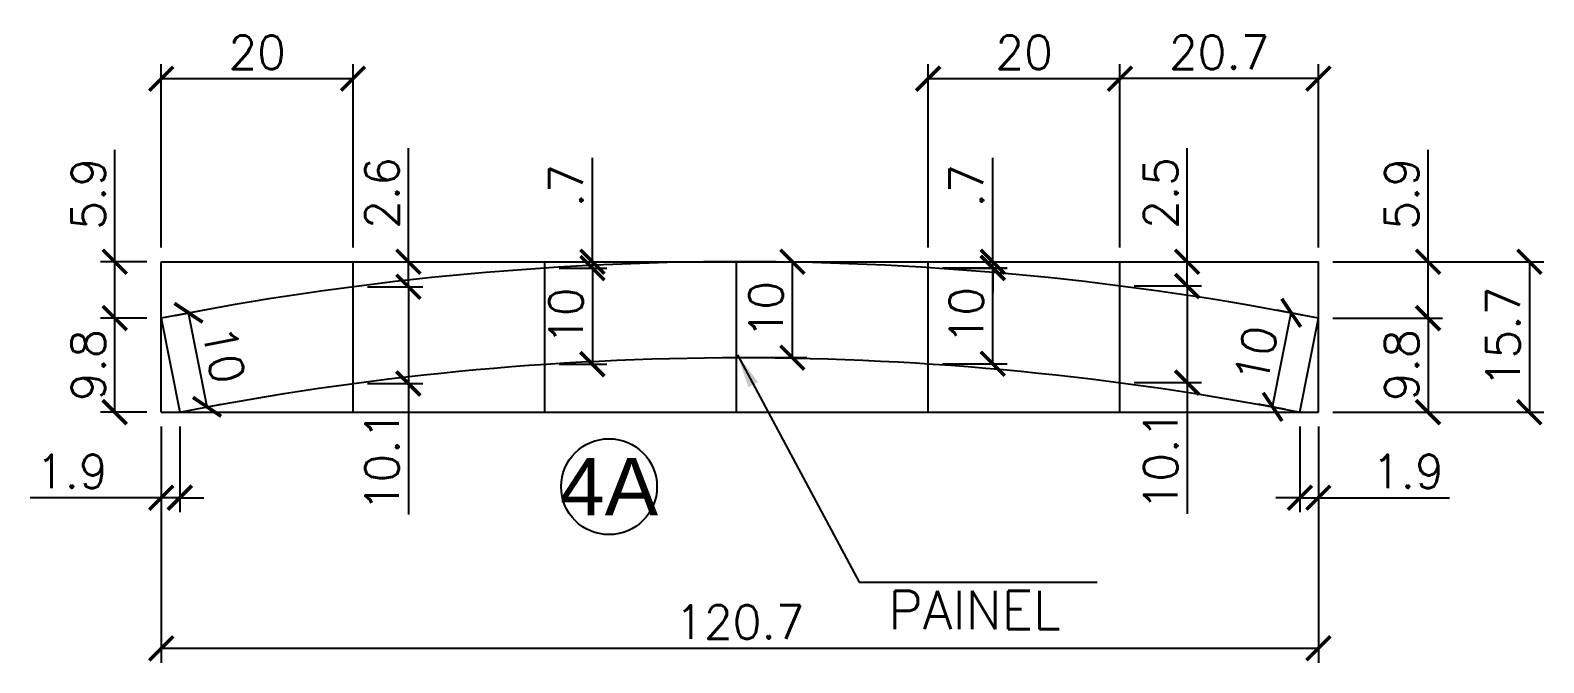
# Model space of a CAD drawing. Extents: x 2582 to 128055, y -26396 to 2611.
# Drawn here: x 2819.9 to 3135.6, y -645.1 to -513.2 of the extents above; entities that cross this region are included whole.
import ezdxf
from ezdxf.enums import TextEntityAlignment as Align

# ---------------------------------------------------------------- set-up
doc = ezdxf.new("R2010")
doc.units = 0
doc.header["$PDMODE"] = 35
for name, color, linetype in [('COTA', 241, 'Continuous'), ('Painéis', 200, 'Continuous'), ('Romaneio', 10, 'Continuous')]:
    doc.layers.add(name, color=color, linetype=linetype)
doc.styles.add('ARIAL', font='arial.ttf')
doc.styles.add('COTA TECNICA', font='techl___.ttf', dxfattribs={"height": 10})
doc.styles.add('Romans', font='romans.shx')
doc.dimstyles.new('Cota Seção (2x)', dxfattribs={"dimtxt": 7, "dimasz": 5, "dimexe": 3, "dimexo": 3, "dimgap": 2, "dimtad": 3, "dimdec": 1, "dimlfac": 0.5, "dimzin": 12, "dimdsep": 46, "dimtxsty": 'Romans', "dimblk": 'ARCHTICK', "dimcen": 0, "dimclrd": 4, "dimclre": 4, "dimclrt": 1, "dimadec": 1, "dimazin": 3, "dimtfac": 1, "dimtdec": 1, "dimtmove": 0, "dimatfit": 3, "dimldrblk": 'OBLIQUE', "dimfxl": 1, "dimtolj": 1, "dimtzin": 12, "dimarcsym": 0})
doc.dimstyles.new('PAINEL', dxfattribs={"dimtxt": 10, "dimasz": 3, "dimexe": 3, "dimexo": 3, "dimgap": 3, "dimtad": 1, "dimdec": 1, "dimzin": 12, "dimdsep": 46, "dimtxsty": 'COTA TECNICA', "dimblk1": 'OBLIQUE', "dimblk2": 'OBLIQUE', "dimsah": 1, "dimcen": 0.9, "dimclrd": 4, "dimclre": 4, "dimclrt": 240, "dimadec": 1, "dimazin": 3, "dimtfac": 1, "dimtdec": 1, "dimtmove": 0, "dimatfit": 3, "dimfxl": 1, "dimtolj": 1, "dimtzin": 12, "dimarcsym": 0})

# ---------------------------------------------------------------- blocks, each defined once
blk = doc.blocks.new('_ArchTick')
at = {"color": 0, "linetype": 'ByBlock', "const_width": 0.15}
blk.add_lwpolyline([(-0.5, -0.5), (0.5, 0.5)], dxfattribs=at)
blk = doc.blocks.new('*D337')
at = {"layer": 'Defpoints', "color": 0, "transparency": 16777216}
for p in [(2847.19, -573.21), (2852.88, -572.09), (2851.05, -592.83)]:
    blk.add_point(p, dxfattribs=at)
at = {"layer": 'Painéis', "color": 4, "lineweight": -2, "transparency": 16777216}
for p, q in [((2850.13, -572.63), (2855.83, -571.51)), ((2856.74, -591.71), (2852.88, -572.09)), ((2853.99, -592.25), (2859.68, -591.13))]:
    blk.add_line(p, q, dxfattribs=at)
at = {"layer": 'Painéis', "color": 4, "lineweight": -2, "transparency": 16777216, "xscale": 5, "yscale": 5, "zscale": 5}
for p, rotation in [((2852.88, -572.09), 101.1200313068927), ((2856.74, -591.71), 281.1200313068927)]:
    blk.add_blockref('_ArchTick', p, dxfattribs=dict(at, rotation=rotation))
at = {"layer": 'Painéis', "color": 1, "transparency": 16777216, "insert": (2860.21, -580.84), "char_height": 7, "attachment_point": 5, "rotation": 281.12, "style": 'Romans'}
blk.add_mtext('\\A1;10', dxfattribs=at)
blk = doc.blocks.new('_Oblique')
at = {"color": 0, "linetype": 'ByBlock', "lineweight": -2}
blk.add_line((-0.5, -0.5), (0.5, 0.5), dxfattribs=at)
blk = doc.blocks.new('*D338')
at = {"layer": 'COTA', "color": 4, "lineweight": -2, "transparency": 16777216}
for p, q in [((2890.19, -566.67), (2901.74, -566.67)), ((2898.74, -566.67), (2898.74, -586.85)), ((2890.19, -586.85), (2901.74, -586.85)), ((2898.74, -586.85), (2898.74, -614.18))]:
    blk.add_line(p, q, dxfattribs=at)
at = {"layer": 'Defpoints', "color": 0, "transparency": 16777216}
for p in [(2887.19, -566.67), (2887.19, -586.85), (2898.74, -586.85)]:
    blk.add_point(p, dxfattribs=at)
at = {"layer": 'COTA', "color": 4, "lineweight": -2, "transparency": 16777216, "xscale": 5, "yscale": 5, "zscale": 5}
for p, rotation in [((2898.74, -566.67), 90), ((2898.74, -586.85), 270)]:
    blk.add_blockref('_ArchTick', p, dxfattribs=dict(at, rotation=rotation))
at = {"layer": 'COTA', "color": 1, "transparency": 16777216, "insert": (2893.24, -603.01), "char_height": 7, "attachment_point": 5, "rotation": 90, "style": 'Romans'}
blk.add_mtext('\\A1;10.1', dxfattribs=at)
blk = doc.blocks.new('*D339')
at = {"layer": 'COTA', "color": 4, "lineweight": -2, "transparency": 16777216}
for p, q in [((2930.19, -562.76), (2940.13, -562.76)), ((2937.13, -562.76), (2937.13, -582.81)), ((2930.19, -582.81), (2940.13, -582.81))]:
    blk.add_line(p, q, dxfattribs=at)
at = {"layer": 'Defpoints', "color": 0, "transparency": 16777216}
for p in [(2927.19, -562.76), (2927.19, -582.81), (2937.13, -582.81)]:
    blk.add_point(p, dxfattribs=at)
at = {"layer": 'COTA', "color": 4, "lineweight": -2, "transparency": 16777216, "xscale": 5, "yscale": 5, "zscale": 5}
for p, rotation in [((2937.13, -562.76), 90), ((2937.13, -582.81), 270)]:
    blk.add_blockref('_ArchTick', p, dxfattribs=dict(at, rotation=rotation))
at = {"layer": 'COTA', "color": 1, "transparency": 16777216, "insert": (2931.63, -572.79), "char_height": 7, "attachment_point": 5, "rotation": 90, "style": 'Romans'}
blk.add_mtext('\\A1;10', dxfattribs=at)
blk = doc.blocks.new('*D340')
at = {"layer": 'COTA', "color": 4, "lineweight": -2, "transparency": 16777216}
for p, q in [((2970.17, -561.44), (2981.85, -561.44)), ((2978.85, -581.44), (2978.85, -561.44)), ((2970.19, -581.44), (2981.85, -581.44))]:
    blk.add_line(p, q, dxfattribs=at)
at = {"layer": 'Defpoints', "color": 0, "transparency": 16777216}
for p in [(2967.17, -561.44), (2978.85, -561.44), (2967.19, -581.44)]:
    blk.add_point(p, dxfattribs=at)
at = {"layer": 'COTA', "color": 4, "lineweight": -2, "transparency": 16777216, "xscale": 5, "yscale": 5, "zscale": 5}
for p, rotation in [((2978.85, -561.44), 90), ((2978.85, -581.44), 270)]:
    blk.add_blockref('_ArchTick', p, dxfattribs=dict(at, rotation=rotation))
at = {"layer": 'COTA', "color": 1, "transparency": 16777216, "insert": (2973.35, -571.44), "char_height": 7, "attachment_point": 5, "rotation": 90, "style": 'Romans'}
blk.add_mtext('\\A1;10', dxfattribs=at)
blk = doc.blocks.new('*D341')
at = {"layer": 'COTA', "color": 4, "lineweight": -2, "transparency": 16777216}
for p, q in [((3010.19, -562.68), (3023.67, -562.68)), ((3020.67, -582.72), (3020.67, -562.68)), ((3010.19, -582.72), (3023.67, -582.72))]:
    blk.add_line(p, q, dxfattribs=at)
at = {"layer": 'Defpoints', "color": 0, "transparency": 16777216}
for p in [(3007.19, -562.68), (3020.67, -562.68), (3007.19, -582.72)]:
    blk.add_point(p, dxfattribs=at)
at = {"layer": 'COTA', "color": 4, "lineweight": -2, "transparency": 16777216, "xscale": 5, "yscale": 5, "zscale": 5}
for p, rotation in [((3020.67, -562.68), 90), ((3020.67, -582.72), 270)]:
    blk.add_blockref('_ArchTick', p, dxfattribs=dict(at, rotation=rotation))
at = {"layer": 'COTA', "color": 1, "transparency": 16777216, "insert": (3015.17, -572.7), "char_height": 7, "attachment_point": 5, "rotation": 90, "style": 'Romans'}
blk.add_mtext('\\A1;10', dxfattribs=at)
blk = doc.blocks.new('*D342')
at = {"layer": 'COTA', "color": 4, "lineweight": -2, "transparency": 16777216}
for p, q in [((3050.19, -566.49), (3064.21, -566.49)), ((3061.21, -566.49), (3061.21, -586.66)), ((3050.19, -586.66), (3064.21, -586.66)), ((3061.21, -586.66), (3061.21, -613.99))]:
    blk.add_line(p, q, dxfattribs=at)
at = {"layer": 'Defpoints', "color": 0, "transparency": 16777216}
for p in [(3047.19, -566.49), (3047.19, -586.66), (3061.21, -586.66)]:
    blk.add_point(p, dxfattribs=at)
at = {"layer": 'COTA', "color": 4, "lineweight": -2, "transparency": 16777216, "xscale": 5, "yscale": 5, "zscale": 5}
for p, rotation in [((3061.21, -566.49), 90), ((3061.21, -586.66), 270)]:
    blk.add_blockref('_ArchTick', p, dxfattribs=dict(at, rotation=rotation))
at = {"layer": 'COTA', "color": 1, "transparency": 16777216, "insert": (3055.71, -602.83), "char_height": 7, "attachment_point": 5, "rotation": 90, "style": 'Romans'}
blk.add_mtext('\\A1;10.1', dxfattribs=at)
blk = doc.blocks.new('*D343')
at = {"layer": 'COTA', "color": 4, "lineweight": -2, "transparency": 16777216}
for p, q in [((3084.73, -595.83), (3084.73, -613.66)), ((3088.6, -595.83), (3088.6, -613.66)), ((3084.73, -610.66), (3079.73, -610.66)), ((3084.73, -610.66), (3088.6, -610.66)), ((3088.6, -610.66), (3115.93, -610.66))]:
    blk.add_line(p, q, dxfattribs=at)
at = {"layer": 'Defpoints', "color": 0, "transparency": 16777216}
for p in [(3084.73, -592.83), (3088.6, -592.83), (3088.6, -610.66)]:
    blk.add_point(p, dxfattribs=at)
at = {"layer": 'COTA', "color": 4, "lineweight": -2, "transparency": 16777216, "xscale": 5, "yscale": 5, "zscale": 5}
blk.add_blockref('_ArchTick', (3084.73, -610.66), dxfattribs=at)
at = {"layer": 'COTA', "color": 4, "lineweight": -2, "transparency": 16777216, "xscale": 5, "yscale": 5, "zscale": 5, "rotation": 180}
blk.add_blockref('_ArchTick', (3088.6, -610.66), dxfattribs=at)
at = {"layer": 'COTA', "color": 1, "transparency": 16777216, "insert": (3107.27, -605.16), "char_height": 7, "attachment_point": 5, "style": 'Romans'}
blk.add_mtext('\\A1;1.9', dxfattribs=at)
blk = doc.blocks.new('*D344')
at = {"layer": 'COTA', "color": 4, "lineweight": -2, "transparency": 16777216}
for p, q in [((2847.19, -595.83), (2847.19, -613.66)), ((2851.05, -595.83), (2851.05, -613.66)), ((2847.19, -610.66), (2819.86, -610.66)), ((2851.05, -610.66), (2847.19, -610.66)), ((2851.05, -610.66), (2856.05, -610.66))]:
    blk.add_line(p, q, dxfattribs=at)
at = {"layer": 'Defpoints', "color": 0, "transparency": 16777216}
for p in [(2847.19, -592.83), (2851.05, -592.83), (2847.19, -610.66)]:
    blk.add_point(p, dxfattribs=at)
at = {"layer": 'COTA', "color": 4, "lineweight": -2, "transparency": 16777216, "xscale": 5, "yscale": 5, "zscale": 5}
blk.add_blockref('_ArchTick', (2847.19, -610.66), dxfattribs=at)
at = {"layer": 'COTA', "color": 4, "lineweight": -2, "transparency": 16777216, "xscale": 5, "yscale": 5, "zscale": 5, "rotation": 180}
blk.add_blockref('_ArchTick', (2851.05, -610.66), dxfattribs=at)
at = {"layer": 'COTA', "color": 1, "transparency": 16777216, "insert": (2828.52, -605.16), "char_height": 7, "attachment_point": 5, "style": 'Romans'}
blk.add_mtext('\\A1;1.9', dxfattribs=at)
blk = doc.blocks.new('*D345')
at = {"layer": 'COTA', "color": 4, "lineweight": -2, "transparency": 16777216}
for p, q in [((2847.19, -595.83), (2847.19, -645.08)), ((3088.6, -595.83), (3088.6, -645.08)), ((3088.6, -642.08), (2847.19, -642.08))]:
    blk.add_line(p, q, dxfattribs=at)
at = {"layer": 'Defpoints', "color": 0, "transparency": 16777216}
for p in [(2847.19, -592.83), (3088.6, -592.83), (2847.19, -642.08)]:
    blk.add_point(p, dxfattribs=at)
at = {"layer": 'COTA', "color": 4, "lineweight": -2, "transparency": 16777216, "xscale": 5, "yscale": 5, "zscale": 5, "rotation": 180}
blk.add_blockref('_ArchTick', (2847.19, -642.08), dxfattribs=at)
at = {"layer": 'COTA', "color": 4, "lineweight": -2, "transparency": 16777216, "xscale": 5, "yscale": 5, "zscale": 5}
blk.add_blockref('_ArchTick', (3088.6, -642.08), dxfattribs=at)
at = {"layer": 'COTA', "color": 1, "transparency": 16777216, "insert": (2967.9, -636.58), "char_height": 7, "attachment_point": 5, "style": 'Romans'}
blk.add_mtext('\\A1;120.7', dxfattribs=at)
blk = doc.blocks.new('*D346')
at = {"layer": 'COTA', "color": 4, "lineweight": -2, "transparency": 16777216}
for p, q in [((3091.6, -573.21), (3114.47, -573.21)), ((3111.47, -573.21), (3111.47, -592.83)), ((3091.6, -592.83), (3114.47, -592.83))]:
    blk.add_line(p, q, dxfattribs=at)
at = {"layer": 'Defpoints', "color": 0, "transparency": 16777216}
for p in [(3088.6, -573.21), (3088.6, -592.83), (3111.47, -592.83)]:
    blk.add_point(p, dxfattribs=at)
at = {"layer": 'COTA', "color": 4, "lineweight": -2, "transparency": 16777216, "xscale": 5, "yscale": 5, "zscale": 5}
for p, rotation in [((3111.47, -573.21), 90), ((3111.47, -592.83), 270)]:
    blk.add_blockref('_ArchTick', p, dxfattribs=dict(at, rotation=rotation))
at = {"layer": 'COTA', "color": 1, "transparency": 16777216, "insert": (3105.97, -583.02), "char_height": 7, "attachment_point": 5, "rotation": 90, "style": 'Romans'}
blk.add_mtext('\\A1;9.8', dxfattribs=at)
blk = doc.blocks.new('*D347')
at = {"layer": 'COTA', "color": 4, "lineweight": -2, "transparency": 16777216}
for p, q in [((3111.47, -561.44), (3111.47, -538.1)), ((3091.6, -561.44), (3114.47, -561.44)), ((3111.47, -573.21), (3111.47, -561.44)), ((3091.6, -573.21), (3114.47, -573.21))]:
    blk.add_line(p, q, dxfattribs=at)
at = {"layer": 'Defpoints', "color": 0, "transparency": 16777216}
for p in [(3088.6, -561.44), (3111.47, -561.44), (3088.6, -573.21)]:
    blk.add_point(p, dxfattribs=at)
at = {"layer": 'COTA', "color": 4, "lineweight": -2, "transparency": 16777216, "xscale": 5, "yscale": 5, "zscale": 5}
for p, rotation in [((3111.47, -561.44), 90), ((3111.47, -573.21), 270)]:
    blk.add_blockref('_ArchTick', p, dxfattribs=dict(at, rotation=rotation))
at = {"layer": 'COTA', "color": 1, "transparency": 16777216, "insert": (3105.97, -547.27), "char_height": 7, "attachment_point": 5, "rotation": 90, "style": 'Romans'}
blk.add_mtext('\\A1;5.9', dxfattribs=at)
blk = doc.blocks.new('*D348')
at = {"layer": 'COTA', "color": 4, "lineweight": -2, "transparency": 16777216}
for p, q in [((3091.6, -561.44), (3135.61, -561.44)), ((3132.61, -561.44), (3132.61, -592.83)), ((3091.6, -592.83), (3135.61, -592.83))]:
    blk.add_line(p, q, dxfattribs=at)
at = {"layer": 'Defpoints', "color": 0, "transparency": 16777216}
for p in [(3088.6, -561.44), (3088.6, -592.83), (3132.61, -592.83)]:
    blk.add_point(p, dxfattribs=at)
at = {"layer": 'COTA', "color": 4, "lineweight": -2, "transparency": 16777216, "xscale": 5, "yscale": 5, "zscale": 5}
for p, rotation in [((3132.61, -561.44), 90), ((3132.61, -592.83), 270)]:
    blk.add_blockref('_ArchTick', p, dxfattribs=dict(at, rotation=rotation))
at = {"layer": 'COTA', "color": 1, "transparency": 16777216, "insert": (3127.11, -577.13), "char_height": 7, "attachment_point": 5, "rotation": 90, "style": 'Romans'}
blk.add_mtext('\\A1;15.7', dxfattribs=at)
blk = doc.blocks.new('*D349')
at = {"layer": 'COTA', "color": 4, "lineweight": -2, "transparency": 16777216}
for p, q in [((2844.19, -573.21), (2834.48, -573.21)), ((2837.48, -592.83), (2837.48, -573.21)), ((2844.19, -592.83), (2834.48, -592.83))]:
    blk.add_line(p, q, dxfattribs=at)
at = {"layer": 'Defpoints', "color": 0, "transparency": 16777216}
for p in [(2837.48, -573.21), (2847.19, -573.21), (2847.19, -592.83)]:
    blk.add_point(p, dxfattribs=at)
at = {"layer": 'COTA', "color": 4, "lineweight": -2, "transparency": 16777216, "xscale": 5, "yscale": 5, "zscale": 5}
for p, rotation in [((2837.48, -573.21), 90), ((2837.48, -592.83), 270)]:
    blk.add_blockref('_ArchTick', p, dxfattribs=dict(at, rotation=rotation))
at = {"layer": 'COTA', "color": 1, "transparency": 16777216, "insert": (2831.98, -583.02), "char_height": 7, "attachment_point": 5, "rotation": 90, "style": 'Romans'}
blk.add_mtext('\\A1;9.8', dxfattribs=at)
blk = doc.blocks.new('*D350')
at = {"layer": 'COTA', "color": 4, "lineweight": -2, "transparency": 16777216}
for p, q in [((2837.48, -561.44), (2837.48, -538.1)), ((2844.19, -561.44), (2834.48, -561.44)), ((2837.48, -573.21), (2837.48, -561.44)), ((2844.19, -573.21), (2834.48, -573.21))]:
    blk.add_line(p, q, dxfattribs=at)
at = {"layer": 'Defpoints', "color": 0, "transparency": 16777216}
for p in [(2837.48, -561.44), (2847.19, -561.44), (2847.19, -573.21)]:
    blk.add_point(p, dxfattribs=at)
at = {"layer": 'COTA', "color": 4, "lineweight": -2, "transparency": 16777216, "xscale": 5, "yscale": 5, "zscale": 5}
for p, rotation in [((2837.48, -561.44), 90), ((2837.48, -573.21), 270)]:
    blk.add_blockref('_ArchTick', p, dxfattribs=dict(at, rotation=rotation))
at = {"layer": 'COTA', "color": 1, "transparency": 16777216, "insert": (2831.98, -547.27), "char_height": 7, "attachment_point": 5, "rotation": 90, "style": 'Romans'}
blk.add_mtext('\\A1;5.9', dxfattribs=at)
blk = doc.blocks.new('*D351')
at = {"layer": 'COTA', "color": 4, "lineweight": -2, "transparency": 16777216}
for p, q in [((2847.19, -558.44), (2847.19, -520.25)), ((2887.19, -558.44), (2887.19, -520.25)), ((2847.19, -523.25), (2887.19, -523.25))]:
    blk.add_line(p, q, dxfattribs=at)
at = {"layer": 'Defpoints', "color": 0, "transparency": 16777216}
for p in [(2887.19, -523.25), (2847.19, -561.44), (2887.19, -561.44)]:
    blk.add_point(p, dxfattribs=at)
at = {"layer": 'COTA', "color": 4, "lineweight": -2, "transparency": 16777216, "xscale": 5, "yscale": 5, "zscale": 5, "rotation": 180}
blk.add_blockref('_ArchTick', (2847.19, -523.25), dxfattribs=at)
at = {"layer": 'COTA', "color": 4, "lineweight": -2, "transparency": 16777216, "xscale": 5, "yscale": 5, "zscale": 5}
blk.add_blockref('_ArchTick', (2887.19, -523.25), dxfattribs=at)
at = {"layer": 'COTA', "color": 1, "transparency": 16777216, "insert": (2867.19, -517.75), "char_height": 7, "attachment_point": 5, "style": 'Romans'}
blk.add_mtext('\\A1;20', dxfattribs=at)
blk = doc.blocks.new('*D352')
at = {"layer": 'COTA', "color": 4, "lineweight": -2, "transparency": 16777216}
for p, q in [((3047.19, -558.44), (3047.19, -520.25)), ((3088.6, -558.44), (3088.6, -520.25)), ((3088.6, -523.25), (3047.19, -523.25))]:
    blk.add_line(p, q, dxfattribs=at)
at = {"layer": 'Defpoints', "color": 0, "transparency": 16777216}
for p in [(3047.19, -523.25), (3047.19, -561.44), (3088.6, -561.44)]:
    blk.add_point(p, dxfattribs=at)
at = {"layer": 'COTA', "color": 4, "lineweight": -2, "transparency": 16777216, "xscale": 5, "yscale": 5, "zscale": 5, "rotation": 180}
blk.add_blockref('_ArchTick', (3047.19, -523.25), dxfattribs=at)
at = {"layer": 'COTA', "color": 4, "lineweight": -2, "transparency": 16777216, "xscale": 5, "yscale": 5, "zscale": 5}
blk.add_blockref('_ArchTick', (3088.6, -523.25), dxfattribs=at)
at = {"layer": 'COTA', "color": 1, "transparency": 16777216, "insert": (3067.9, -517.75), "char_height": 7, "attachment_point": 5, "style": 'Romans'}
blk.add_mtext('\\A1;20.7', dxfattribs=at)
blk = doc.blocks.new('*D353')
at = {"layer": 'COTA', "color": 4, "lineweight": -2, "transparency": 16777216}
for p, q in [((3007.19, -558.44), (3007.19, -520.25)), ((3047.19, -558.44), (3047.19, -520.25)), ((3007.19, -523.25), (3047.19, -523.25))]:
    blk.add_line(p, q, dxfattribs=at)
at = {"layer": 'Defpoints', "color": 0, "transparency": 16777216}
for p in [(3047.19, -523.25), (3007.19, -561.44), (3047.19, -561.44)]:
    blk.add_point(p, dxfattribs=at)
at = {"layer": 'COTA', "color": 4, "lineweight": -2, "transparency": 16777216, "xscale": 5, "yscale": 5, "zscale": 5, "rotation": 180}
blk.add_blockref('_ArchTick', (3007.19, -523.25), dxfattribs=at)
at = {"layer": 'COTA', "color": 4, "lineweight": -2, "transparency": 16777216, "xscale": 5, "yscale": 5, "zscale": 5}
blk.add_blockref('_ArchTick', (3047.19, -523.25), dxfattribs=at)
at = {"layer": 'COTA', "color": 1, "transparency": 16777216, "insert": (3027.19, -517.75), "char_height": 7, "attachment_point": 5, "style": 'Romans'}
blk.add_mtext('\\A1;20', dxfattribs=at)
blk = doc.blocks.new('*D354')
at = {"layer": 'COTA', "color": 4, "lineweight": -2, "transparency": 16777216}
for p, q in [((2898.74, -561.44), (2898.74, -537.77)), ((2890.19, -561.44), (2901.74, -561.44)), ((2898.74, -566.67), (2898.74, -561.44)), ((2890.19, -566.67), (2901.74, -566.67))]:
    blk.add_line(p, q, dxfattribs=at)
at = {"layer": 'Defpoints', "color": 0, "transparency": 16777216}
for p in [(2887.19, -561.44), (2898.74, -561.44), (2887.19, -566.67)]:
    blk.add_point(p, dxfattribs=at)
at = {"layer": 'COTA', "color": 4, "lineweight": -2, "transparency": 16777216, "xscale": 5, "yscale": 5, "zscale": 5}
for p, rotation in [((2898.74, -561.44), 90), ((2898.74, -566.67), 270)]:
    blk.add_blockref('_ArchTick', p, dxfattribs=dict(at, rotation=rotation))
at = {"layer": 'COTA', "color": 1, "transparency": 16777216, "insert": (2893.24, -547.1), "char_height": 7, "attachment_point": 5, "rotation": 90, "style": 'Romans'}
blk.add_mtext('\\A1;2.6', dxfattribs=at)
blk = doc.blocks.new('*D355')
at = {"layer": 'COTA', "color": 4, "lineweight": -2, "transparency": 16777216}
for p, q in [((2937.13, -561.44), (2937.13, -539.77)), ((2930.19, -561.44), (2940.13, -561.44)), ((2937.13, -562.76), (2937.13, -561.44)), ((2930.19, -562.76), (2940.13, -562.76)), ((2937.13, -562.76), (2937.13, -567.76))]:
    blk.add_line(p, q, dxfattribs=at)
at = {"layer": 'Defpoints', "color": 0, "transparency": 16777216}
for p in [(2927.19, -561.44), (2937.13, -561.44), (2927.19, -562.76)]:
    blk.add_point(p, dxfattribs=at)
at = {"layer": 'COTA', "color": 4, "lineweight": -2, "transparency": 16777216, "xscale": 5, "yscale": 5, "zscale": 5}
for p, rotation in [((2937.13, -561.44), 270), ((2937.13, -562.76), 90)]:
    blk.add_blockref('_ArchTick', p, dxfattribs=dict(at, rotation=rotation))
at = {"layer": 'COTA', "color": 1, "transparency": 16777216, "insert": (2931.63, -545.6), "char_height": 7, "attachment_point": 5, "rotation": 90, "style": 'Romans'}
blk.add_mtext('\\A1;.7', dxfattribs=at)
blk = doc.blocks.new('*D356')
at = {"layer": 'COTA', "color": 4, "lineweight": -2, "transparency": 16777216}
for p, q in [((3020.67, -561.44), (3020.67, -539.77)), ((3010.19, -561.44), (3023.67, -561.44)), ((3020.67, -562.76), (3020.67, -561.44)), ((3010.19, -562.76), (3023.67, -562.76)), ((3020.67, -562.76), (3020.67, -567.76))]:
    blk.add_line(p, q, dxfattribs=at)
at = {"layer": 'Defpoints', "color": 0, "transparency": 16777216}
for p in [(3007.19, -561.44), (3020.67, -561.44), (3007.19, -562.76)]:
    blk.add_point(p, dxfattribs=at)
at = {"layer": 'COTA', "color": 4, "lineweight": -2, "transparency": 16777216, "xscale": 5, "yscale": 5, "zscale": 5}
for p, rotation in [((3020.67, -561.44), 270), ((3020.67, -562.76), 90)]:
    blk.add_blockref('_ArchTick', p, dxfattribs=dict(at, rotation=rotation))
at = {"layer": 'COTA', "color": 1, "transparency": 16777216, "insert": (3015.17, -545.6), "char_height": 7, "attachment_point": 5, "rotation": 90, "style": 'Romans'}
blk.add_mtext('\\A1;.7', dxfattribs=at)
blk = doc.blocks.new('*D357')
at = {"layer": 'COTA', "color": 4, "lineweight": -2, "transparency": 16777216}
for p, q in [((3061.21, -561.44), (3061.21, -537.77)), ((3050.19, -561.44), (3064.21, -561.44)), ((3061.21, -566.49), (3061.21, -561.44)), ((3050.19, -566.49), (3064.21, -566.49))]:
    blk.add_line(p, q, dxfattribs=at)
at = {"layer": 'Defpoints', "color": 0, "transparency": 16777216}
for p in [(3047.19, -561.44), (3061.21, -561.44), (3047.19, -566.49)]:
    blk.add_point(p, dxfattribs=at)
at = {"layer": 'COTA', "color": 4, "lineweight": -2, "transparency": 16777216, "xscale": 5, "yscale": 5, "zscale": 5}
for p, rotation in [((3061.21, -561.44), 90), ((3061.21, -566.49), 270)]:
    blk.add_blockref('_ArchTick', p, dxfattribs=dict(at, rotation=rotation))
at = {"layer": 'COTA', "color": 1, "transparency": 16777216, "insert": (3055.71, -547.1), "char_height": 7, "attachment_point": 5, "rotation": 90, "style": 'Romans'}
blk.add_mtext('\\A1;2.5', dxfattribs=at)
blk = doc.blocks.new('*D364')
at = {"layer": 'Defpoints', "color": 0, "transparency": 16777216}
for p in [(3082.92, -572.09), (3088.6, -573.21), (3084.73, -592.83)]:
    blk.add_point(p, dxfattribs=at)
at = {"layer": 'Painéis', "color": 4, "lineweight": -2, "transparency": 16777216}
for p, q in [((3085.66, -572.63), (3079.98, -571.51)), ((3079.05, -591.71), (3082.92, -572.09)), ((3081.79, -592.25), (3076.11, -591.13))]:
    blk.add_line(p, q, dxfattribs=at)
at = {"layer": 'Painéis', "color": 4, "lineweight": -2, "transparency": 16777216, "xscale": 5, "yscale": 5, "zscale": 5}
for p, rotation in [((3082.92, -572.09), 78.84311689708436), ((3079.05, -591.71), 258.8431168970843)]:
    blk.add_blockref('_ArchTick', p, dxfattribs=dict(at, rotation=rotation))
at = {"layer": 'Painéis', "color": 1, "transparency": 16777216, "insert": (3075.59, -580.84), "char_height": 7, "attachment_point": 5, "rotation": 78.8431, "style": 'Romans'}
blk.add_mtext('\\A1;10', dxfattribs=at)

msp = doc.modelspace()

# ---------------------------------------------------------------- linework, layer by layer
at = {"layer": 'COTA', "linetype": 'ByBlock'}
for p, q in [((2847.19, -561.44), (3088.6, -561.44)), ((2847.19, -592.83), (2847.19, -561.44)), ((2887.19, -592.83), (2887.19, -561.44)), ((2927.19, -592.83), (2927.19, -561.44)), ((2967.19, -592.83), (2967.19, -561.44)), ((3007.19, -592.83), (3007.19, -561.44)), ((3047.19, -592.83), (3047.19, -561.44)), ((3088.6, -592.83), (3088.6, -561.44)), ((2847.19, -592.83), (3088.6, -592.83))]:
    msp.add_line(p, q, dxfattribs=at)
at = {"layer": 'Painéis'}
msp.add_lwpolyline([(2851.05, -592.83, -0.097513), (3084.73, -592.83), (3088.6, -573.21, 0.097513), (2847.19, -573.21)], format="xyb", close=True, dxfattribs=at)
at = {"layer": 'Romaneio', "color": 1, "linetype": 'ByBlock'}
msp.add_circle((2940.61, -608.36), 10, dxfattribs=at)

# ---------------------------------------------------------------- texts
at = {"color": 240, "insert": (3034.88, -630.1), "char_height": 8, "attachment_point": 3, "style": 'Romans'}
msp.add_mtext('\\A1;PAINEL', dxfattribs=at)
at = {"layer": 'Romaneio', "color": 255, "linetype": 'ByBlock', "style": 'ARIAL'}
msp.add_text('4A', height=12, dxfattribs=at).set_placement((2940.61, -608.36), align=Align.MIDDLE_CENTER)

# ---------------------------------------------------------------- dimensions: what is measured, and where the dimension line sits
at = {"layer": 'COTA'}
for base, p1, p2, picture, middle in [((2887.19, -523.25), (2847.19, -561.44), (2887.19, -561.44), '*D351', (2867.19, -517.75)), ((3047.19, -523.25), (3007.19, -561.44), (3047.19, -561.44), '*D353', (3027.19, -517.75)), ((3047.19, -523.25), (3088.6, -561.44), (3047.19, -561.44), '*D352', (3067.9, -517.75)), ((2847.19, -610.66), (2851.05, -592.83), (2847.19, -592.83), '*D344', (2828.52, -605.16)), ((2847.19, -642.08), (3088.6, -592.83), (2847.19, -592.83), '*D345', (2967.9, -636.58)), ((3088.6, -610.66), (3084.73, -592.83), (3088.6, -592.83), '*D343', (3107.27, -605.16))]:
    dim = msp.add_linear_dim(base=base, p1=p1, p2=p2, dimstyle='Cota Seção (2x)', dxfattribs=at)
    dim.commit()
    dim.dimension.update_dxf_attribs({"geometry": picture, "text_midpoint": middle})
for base, p1, p2, picture, middle in [((2837.48, -561.44), (2847.19, -573.21), (2847.19, -561.44), '*D350', (2831.98, -547.27)), ((2898.74, -561.44), (2887.19, -566.67), (2887.19, -561.44), '*D354', (2893.24, -547.1)), ((2937.13, -561.44), (2927.19, -562.76), (2927.19, -561.44), '*D355', (2931.63, -545.6)), ((3020.67, -561.44), (3007.19, -562.76), (3007.19, -561.44), '*D356', (3015.17, -545.6)), ((3061.21, -561.44), (3047.19, -566.49), (3047.19, -561.44), '*D357', (3055.71, -547.1)), ((3111.47, -561.44), (3088.6, -573.21), (3088.6, -561.44), '*D347', (3105.97, -547.27)), ((2978.85, -561.44), (2967.19, -581.44), (2967.17, -561.44), '*D340', (2973.35, -571.44)), ((3132.61, -592.83), (3088.6, -561.44), (3088.6, -592.83), '*D348', (3127.11, -577.13)), ((2937.13, -582.81), (2927.19, -562.76), (2927.19, -582.81), '*D339', (2931.63, -572.79)), ((3020.67, -562.68), (3007.19, -582.72), (3007.19, -562.68), '*D341', (3015.17, -572.7)), ((2898.74, -586.85), (2887.19, -566.67), (2887.19, -586.85), '*D338', (2893.24, -603.01)), ((3061.21, -586.66), (3047.19, -566.49), (3047.19, -586.66), '*D342', (3055.71, -602.83)), ((2837.48, -573.21), (2847.19, -592.83), (2847.19, -573.21), '*D349', (2831.98, -583.02)), ((3111.47, -592.83), (3088.6, -573.21), (3088.6, -592.83), '*D346', (3105.97, -583.02))]:
    dim = msp.add_linear_dim(base=base, p1=p1, p2=p2, angle=90, dimstyle='Cota Seção (2x)', dxfattribs=at)
    dim.commit()
    dim.dimension.update_dxf_attribs({"geometry": picture, "text_midpoint": middle})
at = {"layer": 'Painéis'}
for p1, p2, distance, picture, middle in [((2851.05, -592.83), (2847.19, -573.21), -5.8, '*D337', (2860.21, -580.84)), ((3084.73, -592.83), (3088.6, -573.21), 5.79, '*D364', (3075.59, -580.84))]:
    dim = msp.add_aligned_dim(p1=p1, p2=p2, distance=distance, dimstyle='Cota Seção (2x)', dxfattribs=at)
    dim.commit()
    dim.dimension.update_dxf_attribs({"geometry": picture, "text_midpoint": middle})

# ---------------------------------------------------------------- leaders
at = {"annotation_type": 0, "has_hookline": 1, "hookline_direction": 1, "horizontal_direction": (-1, 0, 0)}
msp.add_leader([(2967.38, -580.89), (2992.78, -628.25), (3038.46, -628.25)], dimstyle='PAINEL', override={"dimasz": 7}, dxfattribs=at)

doc.saveas('drawing.dxf')
